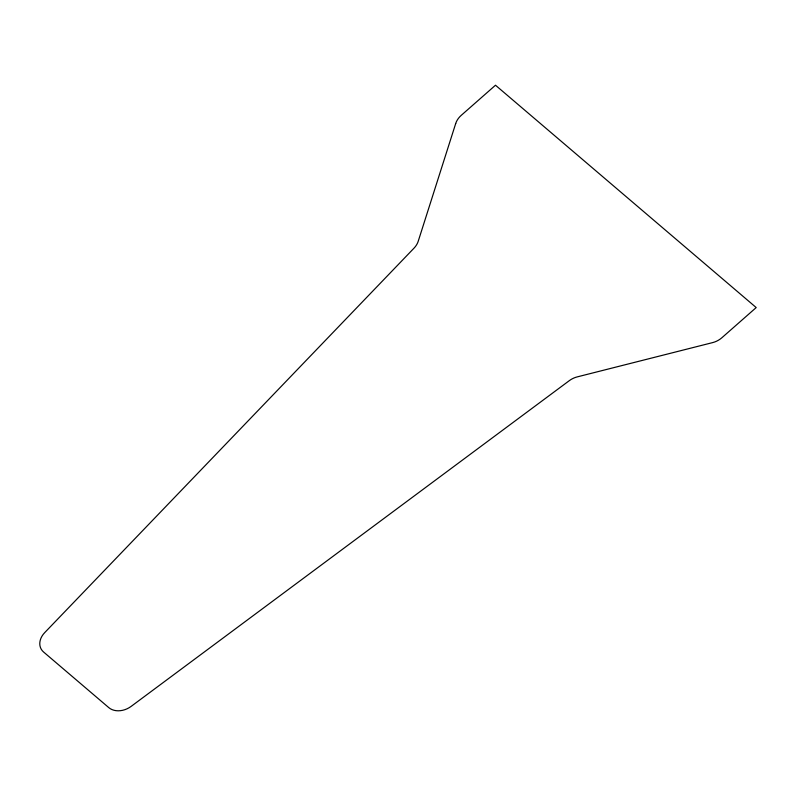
<?xml version="1.0" encoding="UTF-8"?>
<svg xmlns="http://www.w3.org/2000/svg" width="796" height="796" viewBox="0 0 796 796"><rect width="100%" height="100%" fill="white"/><g stroke="black" fill="none" stroke-linecap="round" stroke-linejoin="round"><path stroke-width="1.19" d="M455.71 123.499L418.208 241.297A17.681 13.661 -28.2 0 1 413.97 248.203L44.666 632.671A17.681 13.661 -28.2 0 0 43.591 652.023L108.793 707.624A17.681 13.661 -28.2 0 0 131.121 706.4L569.299 380.667A17.681 13.661 -28.2 0 1 577.209 376.896L712.629 342.608A17.681 13.661 -28.2 0 0 721.942 337.693L756.2 307.564L495.49 85.222L461.232 115.35A17.681 13.661 -28.2 0 0 455.71 123.499"/></g></svg>
